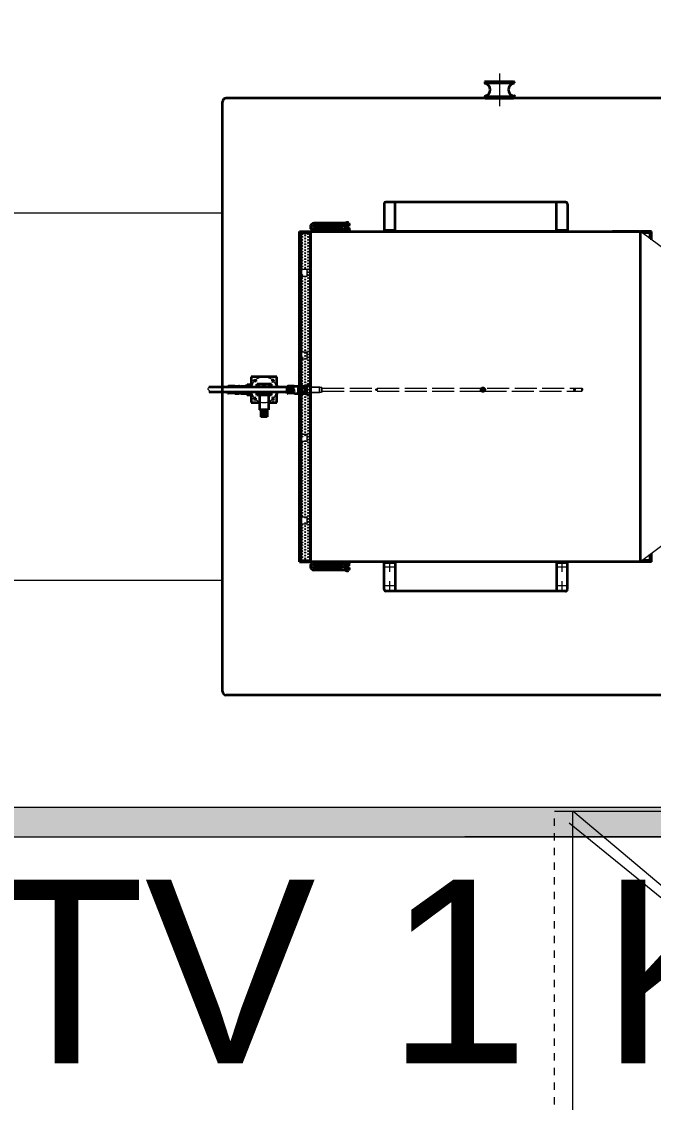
# Model space of a CAD drawing. Header units: centimetres. Extents: x 405464 to 563355, y 50011 to 66875.
# Drawn here: x 510314.3 to 510486.6, y 52605.8 to 52900.2 of the extents above; entities that cross this region are included whole.
import ezdxf
from ezdxf.enums import TextEntityAlignment as Align

# ---------------------------------------------------------------- set-up
doc = ezdxf.new("R2010")
doc.units = ezdxf.units.CM
for name, pattern in [('AM_ISO02W050', [7.5, 6, -1.5]), ('AM_ISO02W050x2', [3.75, 3, -0.75]), ('AM_ISO08W050', [18, 12, -1.5, 3, -1.5]), ('AM_ISO08W050x2', [9, 6, -0.75, 1.5, -0.75]), ('CENTER', [2, 1.25, -0.25, 0.25, -0.25]), ('CENTER2', [28.575, 19.05, -3.175, 3.175, -3.175]), ('DASHDOT', [25.4, 12.7, -6.35, 0, -6.35]), ('DASHED', [4, 2, -2])]:
    doc.linetypes.add(name, pattern=pattern)
doc.layers.get('0').update_dxf_attribs({"lineweight": 9})
for name, color, linetype, lineweight in [('0-KRCN-MİMARİ-220526', 8, 'Continuous', 9), ('1轮廓线', 7, 'Continuous', 35), ('2细实线', 3, 'Continuous', 18), ('3中心线', 1, 'CENTER', 15), ('3细虚线', 2, 'AM_ISO02W050', 18), ('4中心线', 1, 'AM_ISO08W050', 18), ('8文字标注', 3, 'Continuous', 18), ('A_Aks', 30, 'DASHDOT', 9), ('AM_0N', 7, 'Continuous', 35), ('TF_Cihaz', 20, 'Continuous', 13), ('TF_Mobilya', 142, 'Continuous', 9), ('中心线', 1, 'CENTER2', 15), ('实体', 7, 'Continuous', 60)]:
    doc.layers.add(name, color=color, linetype=linetype, lineweight=lineweight)
doc.layers.add('TF_Cihaz_yazı', color=5, linetype='Continuous')
doc.layers.add('细实线', color=31, linetype='Continuous')
doc.styles.add('MP_KAPI_POZ', font='arial.ttf')

# ---------------------------------------------------------------- blocks, each defined once
blk = doc.blocks.new('a_aks')
at = {"layer": 'A_Aks', "color": 8, "ltscale": 200}
blk.add_line((6080, 5308.05), (6080, -831.11), dxfattribs=at)
blk = doc.blocks.new('mimari_yeni_durum')
at = {"layer": 'A_Aks', "color": 8}
blk.add_blockref('a_aks', (0, 0), dxfattribs=at)
blk = doc.blocks.new('kombine_altyapı')
h = blk.add_hatch(color=8)
h.dxf.hatch_style = 1
h.paths.add_polyline_path([(6352.5, 423.8), (5744, 423.8), (5744, 415.8), (6352.5, 415.8)])
at = {"color": 8}
for p, q in [((6144.8, 565.7), (6124.8, 580.7)), ((6144.8, 505.7), (6124.8, 490.7))]:
    blk.add_line(p, q, dxfattribs=at)
at = {"color": 8, "lineweight": 0, "ltscale": 20}
blk.add_line((6101.3, 422.8), (6322.5, 422.8), dxfattribs=at)
at = {"color": 8, "linetype": 'DASHED'}
blk.add_line((6101.3, 242.8), (6101.3, 422.8), dxfattribs=at)
at = {"color": 8, "linetype": 'DASHED', "lineweight": 0, "ltscale": 20}
blk.add_line((6322.5, 242.8), (6101.3, 422.8), dxfattribs=at)
at = {"layer": '1轮廓线', "color": 8}
for p, q in [((6082.45, 621.6), (6082.3, 621.45)), ((6082.3, 621.45), (6082.3, 621.24)), ((6082.3, 621.45), (6090.3, 621.45)), ((6082.45, 621.6), (6090.15, 621.6)), ((6090.15, 621.6), (6090.3, 621.45)), ((6090.3, 621.45), (6090.3, 621.24)), ((6010.8, 455.4), (6010.8, 616)), ((6269.8, 617), (6011.8, 617)), ((6082.3, 617.36), (6082.3, 617.15)), ((6082.3, 617.15), (6090.3, 617.15)), ((6082.3, 617.15), (6082.45, 617)), ((6082.45, 617), (6088.95, 617)), ((6088.95, 617), (6090.15, 617)), ((6090.3, 617.15), (6090.15, 617)), ((6090.3, 617.36), (6090.3, 617.15)), ((6054.85, 588.2), (6054.85, 580.7)), ((6104.35, 588.7), (6055.35, 588.7)), ((6057.85, 580.7), (6057.85, 588.7)), ((6101.85, 580.7), (6101.85, 588.7)), ((6104.85, 588.2), (6104.85, 580.7)), ((6031.8, 490.7), (6031.8, 580.7)), ((6031.8, 580.7), (6035.3, 580.7)), ((6032.2, 574.95), (6032.2, 580.3)), ((6032.2, 580.3), (6034.8, 580.3)), ((6034.9, 580.7), (6034.8, 580.6)), ((6034.9, 580.7), (6034.8, 580.6)), ((6034.9, 580.7), (6034.8, 580.6)), ((6034.8, 490.7), (6034.8, 580.7)), ((6034.8, 580.7), (6124.8, 580.7)), ((6034.8, 580.6), (6034.8, 561.08)), ((6034.8, 580.6), (6034.8, 561.08)), ((6034.8, 580.6), (6034.8, 490.8)), ((6034.8, 580.6), (6034.8, 561.08)), ((6034.8, 580.6), (6034.8, 490.8)), ((6034.9, 580.7), (6124.8, 580.7)), ((6034.9, 580.7), (6124.8, 580.7)), ((6034.9, 580.7), (6124.8, 580.7)), ((6043.18, 582.95), (6035.79, 582.95)), ((6043.18, 581.54), (6035.79, 581.54)), ((6043.18, 580.84), (6035.79, 580.84)), ((6043.18, 582.25), (6035.82, 582.25)), ((6044.34, 583), (6043.18, 583)), ((6043.18, 583), (6043.18, 582.2)), ((6044.34, 582.2), (6043.18, 582.2)), ((6043.82, 581.6), (6043.18, 581.6)), ((6043.18, 581.6), (6043.18, 580.8)), ((6044.19, 580.8), (6043.18, 580.8)), ((6043.82, 581.6), (6043.99, 580.96)), ((6043.93, 581.2), (6044.29, 581.2)), ((6044.29, 581.2), (6043.93, 581.2)), ((6044.29, 581.66), (6044.29, 581.12)), ((6044.49, 581.12), (6044.29, 581.12)), ((6045.23, 581.72), (6044.35, 581.72)), ((6045.29, 581.12), (6045.09, 581.12)), ((6045.29, 581.66), (6045.29, 581.12)), ((6057.85, 581), (6054.85, 581)), ((6104.85, 580.7), (6054.85, 580.7)), ((6104.85, 581), (6101.85, 581)), ((6124.49, 580.7), (6117.16, 580.7)), ((6127.8, 580.7), (6124.8, 580.7)), ((6124.8, 490.7), (6124.8, 580.7)), ((6127.4, 580.3), (6125.33, 580.3)), ((6127.4, 578.75), (6127.4, 580.3)), ((6127.8, 578.45), (6127.8, 580.7)), ((6032.2, 491.1), (6032.2, 574.95)), ((6034.8, 495.8), (6034.8, 575.6)), ((6034.8, 495.8), (6034.8, 575.6)), ((6034.8, 495.8), (6034.8, 575.6)), ((6034.8, 490.8), (6034.8, 575.6)), ((6017.4, 538.79), (6017.5, 538.98)), ((6017.5, 538.98), (6018.29, 538.98)), ((6018.29, 538.98), (6018.4, 538.79)), ((6025.6, 541.09), (6018.6, 541.09)), ((6018.6, 541.09), (6018.6, 538.29)), ((6019.37, 540.21), (6019.62, 540.36)), ((6019.37, 539.92), (6019.37, 540.21)), ((6019.62, 539.78), (6019.37, 539.92)), ((6019.62, 540.36), (6019.87, 540.21)), ((6019.87, 539.92), (6019.62, 539.78)), ((6019.87, 540.21), (6019.87, 539.92)), ((6024.11, 539.11), (6020.11, 539.11)), ((6020.11, 538.29), (6020.11, 539.11)), ((6024.11, 538.29), (6024.11, 539.11)), ((6024.57, 540.36), (6024.32, 540.21)), ((6024.32, 540.21), (6024.32, 539.92)), ((6024.32, 539.92), (6024.57, 539.78)), ((6024.82, 540.21), (6024.57, 540.36)), ((6024.57, 539.78), (6024.82, 539.92)), ((6024.82, 539.92), (6024.82, 540.21)), ((6025.6, 538.29), (6025.6, 541.09)), ((6033.7, 538.78), (6033.8, 538.97)), ((6033.8, 538.97), (6034.59, 538.97)), ((6034.59, 538.97), (6034.7, 538.78)), ((6028.45, 538.29), (6007.06, 538.29)), ((6028.45, 536.89), (6007.18, 536.89)), ((6012.27, 538.58), (6012.38, 538.58)), ((6012.27, 538.29), (6012.27, 538.58)), ((6012.27, 536.6), (6012.27, 536.89)), ((6012.27, 536.6), (6012.31, 536.6)), ((6012.37, 536.64), (6012.31, 536.6)), ((6014.18, 536.64), (6012.37, 536.64)), ((6012.46, 538.54), (6012.38, 538.58)), ((6014.18, 538.54), (6012.46, 538.54)), ((6014.18, 538.54), (6014.26, 538.58)), ((6014.18, 536.64), (6014.24, 536.6)), ((6014.24, 536.6), (6015.29, 536.6)), ((6014.26, 538.58), (6015.29, 538.58)), ((6015.23, 536.89), (6015.23, 536.6)), ((6015.24, 538.58), (6015.24, 538.29)), ((6015.47, 538.34), (6015.47, 538.29)), ((6015.47, 536.89), (6015.47, 536.84)), ((6015.67, 538.58), (6015.53, 538.34)), ((6015.53, 538.34), (6015.53, 538.29)), ((6015.53, 536.89), (6015.53, 536.84)), ((6015.67, 536.6), (6015.53, 536.84)), ((6015.67, 538.58), (6017.13, 538.58)), ((6015.67, 536.6), (6017.13, 536.6)), ((6017.13, 538.58), (6017.13, 538.29)), ((6017.13, 536.89), (6017.13, 536.6)), ((6017.4, 538.79), (6017.4, 538.29)), ((6017.4, 538.79), (6017.4, 538.61)), ((6017.4, 536.89), (6017.4, 536.39)), ((6017.4, 536.39), (6017.5, 536.21)), ((6018.29, 538.35), (6017.5, 538.35)), ((6018.29, 536.84), (6017.5, 536.84)), ((6017.5, 536.21), (6018.29, 536.21)), ((6018.29, 536.21), (6018.4, 536.39)), ((6018.4, 538.79), (6018.4, 538.29)), ((6018.4, 536.89), (6018.4, 536.39)), ((6018.6, 536.89), (6018.6, 534.09)), ((6020.11, 536.08), (6020.11, 536.89)), ((6024.11, 536.08), (6020.11, 536.08)), ((6020.56, 538.33), (6020.71, 538.42)), ((6020.56, 538.29), (6020.56, 538.33)), ((6020.56, 536.86), (6020.56, 536.89)), ((6020.71, 536.77), (6020.56, 536.86)), ((6020.71, 538.42), (6020.86, 538.33)), ((6020.86, 536.86), (6020.71, 536.77)), ((6020.86, 538.33), (6020.86, 538.29)), ((6020.86, 536.89), (6020.86, 536.86)), ((6020.91, 536.08), (6020.91, 532.08)), ((6023.31, 536.08), (6023.31, 532.08)), ((6023.51, 538.42), (6023.36, 538.33)), ((6023.36, 538.33), (6023.36, 538.29)), ((6023.36, 536.89), (6023.36, 536.86)), ((6023.36, 536.86), (6023.51, 536.77)), ((6023.66, 538.33), (6023.51, 538.42)), ((6023.51, 536.77), (6023.66, 536.86)), ((6023.66, 538.29), (6023.66, 538.33)), ((6023.66, 536.86), (6023.66, 536.89)), ((6024.11, 536.08), (6024.11, 536.89)), ((6025.6, 538.79), (6025.6, 538.29)), ((6025.6, 538.39), (6025.6, 538.3)), ((6025.6, 534.09), (6025.6, 536.89)), ((6025.6, 536.89), (6025.6, 536.39)), ((6025.6, 536.79), (6025.6, 536.88)), ((6028.45, 538.58), (6028.57, 538.58)), ((6028.45, 536.6), (6028.45, 538.58)), ((6028.45, 538.2), (6028.45, 538.2)), ((6028.45, 536.6), (6028.5, 536.6)), ((6028.56, 536.64), (6028.5, 536.6)), ((6030.37, 536.64), (6028.56, 536.64)), ((6028.65, 538.54), (6028.57, 538.58)), ((6030.37, 536.98), (6028.57, 536.98)), ((6030.37, 537.33), (6028.6, 537.33)), ((6030.37, 537.85), (6028.62, 537.85)), ((6030.37, 538.2), (6028.63, 538.2)), ((6030.37, 538.54), (6028.65, 538.54)), ((6030.37, 538.54), (6030.45, 538.58)), ((6030.37, 538.2), (6030.41, 538.23)), ((6030.37, 538.2), (6030.41, 538.18)), ((6030.37, 538.2), (6030.37, 538.2)), ((6030.37, 537.85), (6030.41, 537.88)), ((6030.37, 537.85), (6030.37, 537.85)), ((6030.37, 537.85), (6030.41, 537.83)), ((6030.37, 537.33), (6030.41, 537.36)), ((6030.37, 537.33), (6030.37, 537.33)), ((6030.37, 537.33), (6030.41, 537.31)), ((6030.37, 536.98), (6030.41, 537.01)), ((6030.37, 536.98), (6030.41, 536.96)), ((6030.37, 536.98), (6030.37, 536.98)), ((6030.37, 536.64), (6030.43, 536.6)), ((6030.43, 536.6), (6031.48, 536.6)), ((6030.45, 538.58), (6031.48, 538.58)), ((6031.43, 538.58), (6031.41, 536.6)), ((6031.65, 538.34), (6031.65, 536.84)), ((6031.65, 538.18), (6031.72, 538.18)), ((6031.65, 537.01), (6031.72, 537.01)), ((6031.85, 538.58), (6031.72, 538.34)), ((6031.72, 538.34), (6031.72, 536.84)), ((6031.85, 536.6), (6031.72, 536.84)), ((6031.85, 538.58), (6033.32, 538.58)), ((6031.85, 538.09), (6033.32, 538.09)), ((6031.85, 537.1), (6033.32, 537.1)), ((6031.85, 536.6), (6033.32, 536.6)), ((6033.32, 538.58), (6033.32, 536.6)), ((6033.7, 538.2), (6033.32, 538.2)), ((6033.7, 536.96), (6033.32, 536.96)), ((6033.7, 538.78), (6033.7, 537.59)), ((6033.7, 537.59), (6033.7, 536.38)), ((6033.7, 536.38), (6033.8, 536.2)), ((6033.8, 536.2), (6034.59, 536.2)), ((6034.59, 536.2), (6034.7, 536.38)), ((6034.7, 538.78), (6034.7, 537.59)), ((6034.7, 537.59), (6034.7, 536.38)), ((6034.8, 536.39), (6034.8, 538.79)), ((6018.6, 534.09), (6020.91, 534.09)), ((6019.62, 535.41), (6019.37, 535.26)), ((6019.37, 535.26), (6019.37, 534.97)), ((6019.37, 534.97), (6019.62, 534.83)), ((6019.87, 535.26), (6019.62, 535.41)), ((6019.62, 534.83), (6019.87, 534.97)), ((6019.87, 534.97), (6019.87, 535.26)), ((6023.31, 534.09), (6025.6, 534.09)), ((6024.43, 535.37), (6024.28, 535.12)), ((6024.28, 535.12), (6024.43, 534.87)), ((6024.71, 535.37), (6024.43, 535.37)), ((6024.43, 534.87), (6024.71, 534.87)), ((6024.86, 535.12), (6024.71, 535.37)), ((6024.71, 534.87), (6024.86, 535.12)), ((6023.31, 532.08), (6020.91, 532.08)), ((6021.28, 532.08), (6021.28, 530.21)), ((6022.94, 531.71), (6021.28, 531.71)), ((6022.94, 531.51), (6021.28, 531.51)), ((6022.1, 531.31), (6021.28, 531.31)), ((6022.1, 531.11), (6021.28, 531.11)), ((6022.1, 530.91), (6021.28, 530.91)), ((6022.1, 530.71), (6021.28, 530.71)), ((6022.1, 530.51), (6021.28, 530.51)), ((6022.94, 530.21), (6021.28, 530.21)), ((6022.94, 531.31), (6022.1, 531.31)), ((6022.94, 531.11), (6022.1, 531.11)), ((6022.94, 530.91), (6022.1, 530.91)), ((6022.94, 530.71), (6022.1, 530.71)), ((6022.94, 530.51), (6022.1, 530.51)), ((6022.94, 532.08), (6022.94, 530.21)), ((6127.4, 491.1), (6127.4, 492.65)), ((6127.8, 490.7), (6127.8, 492.95)), ((6031.8, 490.7), (6034.9, 490.7)), ((6032.2, 491.1), (6034.8, 491.1)), ((6124.79, 490.7), (6034.79, 490.7)), ((6034.9, 490.7), (6034.8, 490.8)), ((6034.9, 490.7), (6034.8, 490.8)), ((6034.9, 490.7), (6034.8, 490.8)), ((6124.8, 490.7), (6034.8, 490.7)), ((6124.8, 490.7), (6034.8, 490.7)), ((6124.8, 490.7), (6034.9, 490.7)), ((6124.8, 490.7), (6034.9, 490.7)), ((6124.8, 490.7), (6034.9, 490.7)), ((6043.18, 490.56), (6035.79, 490.56)), ((6043.18, 489.86), (6035.79, 489.86)), ((6043.18, 489.15), (6035.82, 489.15)), ((6044.19, 490.6), (6043.18, 490.6)), ((6043.18, 489.8), (6043.18, 490.6)), ((6043.82, 489.8), (6043.18, 489.8)), ((6044.34, 489.2), (6043.18, 489.2)), ((6043.18, 488.4), (6043.18, 489.2)), ((6043.82, 489.8), (6043.99, 490.44)), ((6043.93, 490.2), (6044.29, 490.2)), ((6043.93, 490.2), (6044.29, 490.2)), ((6044.29, 489.74), (6044.29, 490.28)), ((6044.49, 490.28), (6044.29, 490.28)), ((6045.23, 489.68), (6044.35, 489.68)), ((6045.29, 490.28), (6045.09, 490.28)), ((6045.29, 489.74), (6045.29, 490.28)), ((6104.85, 490.7), (6054.85, 490.7)), ((6054.85, 483.2), (6054.85, 490.7)), ((6057.85, 490.4), (6054.85, 490.4)), ((6057.85, 490.7), (6057.85, 482.7)), ((6101.85, 490.7), (6101.85, 482.7)), ((6104.85, 490.4), (6101.85, 490.4)), ((6104.85, 483.2), (6104.85, 490.7)), ((6127.8, 490.7), (6124.8, 490.7)), ((6127.4, 491.1), (6125.33, 491.1)), ((6043.18, 488.45), (6035.79, 488.45)), ((6044.34, 488.4), (6043.18, 488.4)), ((6104.35, 482.7), (6055.35, 482.7)), ((6165.15, 454.4), (6011.8, 454.4))]:
    blk.add_line(p, q, dxfattribs=at)
at = {"layer": '1轮廓线', "color": 8, "ltscale": 0.2}
for p, q in [((6018.6, 538.79), (6018.4, 538.79)), ((6018.6, 536.39), (6018.4, 536.39)), ((6034.8, 538.78), (6034.7, 538.78)), ((6034.8, 536.38), (6034.7, 536.38))]:
    blk.add_line(p, q, dxfattribs=at)
at = {"layer": '1轮廓线', "color": 8}
for centre, radius, start, end in [((6082.5, 621.24), 0.2, 180, 255.5225), ((6082, 619.3), 1.8, 284.4775, 75.5225), ((6090.6, 619.3), 1.8, 104.4775, 255.5225), ((6090.1, 621.24), 0.2, 284.4775, 0), ((6011.8, 616), 1, 90, 180), ((6082.5, 617.36), 0.2, 104.4775, 180), ((6055.35, 588.2), 0.5, 90, 180), ((6104.35, 588.2), 0.5, 0, 90), ((6035.79, 581.9), 1.05, 90.0292, 269.9708), ((6035.79, 581.9), 0.355, 85.5437, 270), ((6044.35, 581.66), 0.06, 90, 180), ((6045.23, 581.66), 0.06, 0, 90), ((6017.89, 538.66), 0.498, 140.7325, 219.2675), ((6017.9, 538.66), 0.498, 320.7325, 39.2675), ((6015.23, 538.34), 0.24, 0, 90), ((6015.23, 536.84), 0.24, 270, 0), ((6015.88, 538.33), 0.33, 131.463, 187.244), ((6015.91, 536.85), 0.351, 173.2799, 224.7735), ((6017.91, 536.52), 0.513, 142.1148, 217.8852), ((6020.08, 537.59), 2.68, 163.6464, 164.8699), ((6020.08, 537.59), 2.68, 195.1301, 196.3536), ((6015.71, 537.59), 2.68, 15.1301, 16.3536), ((6015.71, 537.59), 2.68, 343.6464, 344.8699), ((6017.88, 536.52), 0.513, 322.1148, 37.8852), ((6020.71, 538.24), 0.35, 8.2132, 171.7868), ((6020.71, 536.94), 0.35, 188.2132, 351.7868), ((6020.71, 538.24), 0.173, 16.7786, 163.2214), ((6020.71, 536.94), 0.173, 196.7786, 343.2214), ((6022.1, 537.59), 0.963, 45, 133.3696), ((6022.1, 537.59), 0.963, 226.6304, 313.3696), ((6023.51, 538.24), 0.35, 8.2132, 171.7868), ((6023.51, 536.94), 0.35, 188.2132, 351.7868), ((6023.51, 538.24), 0.173, 16.7786, 163.2214), ((6023.51, 536.94), 0.173, 196.7786, 343.2214), ((6031.41, 538.34), 0.24, 0, 90), ((6031.41, 536.84), 0.24, 270, 0), ((6032.66, 537.59), 0.95, 148.6422, 211.3578), ((6032.07, 538.33), 0.33, 131.463, 228.537), ((6032.1, 536.85), 0.351, 135.2265, 224.7735), ((6035.79, 489.5), 1.05, 90, 270), ((6035.79, 489.5), 0.355, 90, 274.4563), ((6044.35, 489.74), 0.06, 180, 270), ((6045.23, 489.74), 0.06, 270, 0), ((6055.35, 483.2), 0.5, 180, 270), ((6104.35, 483.2), 0.5, 270, 0), ((6011.8, 455.4), 1, 180, 270)]:
    blk.add_arc(centre, radius, start, end, dxfattribs=at)
for points in [[(6032.3, 570.45), (6032.3, 570.67), (6032.51, 570.45)], [(6032.3, 568.45), (6032.3, 568.23), (6032.51, 568.45)], [(6032.3, 547.95), (6032.3, 548.17), (6032.51, 547.95)], [(6032.3, 545.95), (6032.3, 545.73), (6032.51, 545.95)], [(6032.3, 525.45), (6032.3, 525.67), (6032.51, 525.45)], [(6032.3, 523.45), (6032.3, 523.23), (6032.51, 523.45)], [(6032.3, 502.95), (6032.3, 503.17), (6032.51, 502.95)], [(6032.3, 502.95), (6032.4, 502.95), (6032.3, 503.05)], [(6032.3, 500.95), (6032.3, 500.85), (6032.4, 500.95)], [(6032.3, 500.95), (6032.3, 500.73), (6032.51, 500.95)]]:
    blk.add_solid(points, dxfattribs=at)
at = {"layer": '2细实线', "color": 8}
for centre in [(6032.52, 580), (6034.12, 580), (6032.52, 579.2), (6032.52, 578.4), (6032.52, 577.6), (6032.52, 577.6), (6033.32, 579.6), (6033.32, 578.8), (6033.32, 578), (6033.32, 578), (6033.32, 578), (6033.32, 577.2), (6033.32, 577.2), (6034.12, 579.2), (6034.12, 578.4), (6034.12, 577.6), (6034.12, 577.6), (6034.12, 577.6), (6034.12, 577.6), (6032.52, 576.8), (6032.52, 576), (6032.52, 575.2), (6032.52, 574.4), (6032.52, 574.4), (6033.32, 576.4), (6033.32, 575.6), (6033.32, 574.8), (6033.32, 574.8), (6033.32, 574.8), (6034.12, 576.8), (6034.12, 576), (6034.12, 575.2), (6034.12, 574.4), (6034.12, 574.4), (6034.12, 574.4), (6034.12, 574.4), (6032.52, 573.6), (6032.52, 572.8), (6032.52, 572), (6032.52, 571.2), (6033.32, 574), (6033.32, 574), (6033.32, 573.2), (6033.32, 572.4), (6033.32, 571.6), (6033.32, 571.6), (6034.12, 573.6), (6034.12, 572.8), (6034.12, 572), (6034.12, 571.2), (6032.52, 570.4), (6032.52, 568.8), (6033.32, 570.8), (6033.32, 568.4), (6034.12, 570.4), (6034.12, 569.6), (6034.12, 568.8), (6032.52, 568), (6032.52, 567.2), (6032.52, 566.4), (6032.52, 565.6), (6033.32, 567.6), (6033.32, 567.6), (6033.32, 566.8), (6033.32, 566), (6034.12, 568), (6034.12, 568), (6034.12, 568), (6034.12, 567.2), (6034.12, 566.4), (6034.12, 565.6), (6032.52, 564.8), (6032.52, 564), (6032.52, 563.2), (6032.52, 562.4), (6033.32, 565.2), (6033.32, 564.4), (6033.32, 563.6), (6033.32, 562.8), (6033.32, 562.8), (6034.12, 564.8), (6034.12, 564), (6034.12, 563.2), (6034.12, 563.2), (6034.12, 563.2), (6034.12, 562.4), (6032.52, 561.6), (6032.52, 560.8), (6032.52, 560), (6033.32, 562), (6033.32, 561.2), (6033.32, 560.4), (6033.32, 559.6), (6034.12, 561.6), (6034.12, 560.8), (6034.12, 560), (6032.52, 559.2), (6032.52, 558.4), (6032.52, 557.6), (6032.52, 556.8), (6033.32, 558.8), (6033.32, 558), (6033.32, 557.2), (6033.32, 556.4), (6033.32, 556.4), (6034.12, 559.2), (6034.12, 558.4), (6034.12, 557.6), (6034.12, 556.8), (6034.12, 556.8), (6034.12, 556.8), (6032.52, 556), (6032.52, 555.2), (6032.52, 554.4), (6032.52, 553.6), (6033.32, 555.6), (6033.32, 554.8), (6033.32, 554), (6034.12, 556), (6034.12, 555.2), (6034.12, 554.4), (6034.12, 553.6), (6032.52, 552.8), (6032.52, 552), (6032.52, 551.2), (6033.32, 553.2), (6033.32, 552.4), (6033.32, 551.6), (6033.32, 550.8), (6034.12, 552.8), (6034.12, 552), (6034.12, 551.2), (6032.52, 550.4), (6032.52, 549.6), (6032.52, 548.8), (6032.52, 548), (6032.52, 548), (6032.52, 548), (6033.32, 550), (6033.32, 549.2), (6033.32, 548.4), (6033.32, 548.4), (6033.32, 547.6), (6033.32, 547.6), (6034.12, 550.4), (6034.12, 549.6), (6034.12, 548.8), (6034.12, 548), (6034.12, 548), (6034.12, 548), (6032.52, 546.4), (6032.52, 546.4), (6032.52, 546.4), (6032.52, 545.6), (6032.52, 544.8), (6033.32, 546.8), (6033.32, 546), (6033.32, 546), (6033.32, 545.2), (6034.12, 547.2), (6034.12, 547.2), (6034.12, 546.4), (6034.12, 545.6), (6034.12, 544.8), (6032.52, 544), (6032.52, 543.2), (6032.52, 542.4), (6033.32, 544.4), (6033.32, 543.6), (6033.32, 542.8), (6033.32, 542), (6033.32, 542), (6034.12, 544), (6034.12, 543.2), (6034.12, 542.4), (6032.52, 541.6), (6032.52, 541.6), (6032.52, 541.6), (6032.52, 540.8), (6032.52, 540), (6032.52, 539.2), (6033.32, 541.2), (6033.32, 540.4), (6033.32, 539.6), (6033.32, 538.8), (6033.32, 538.8), (6034.12, 541.6), (6034.12, 541.6), (6034.12, 541.6), (6034.12, 540.8), (6034.12, 540), (6034.12, 539.2), (6032.52, 538.4), (6032.52, 537.6), (6032.52, 536.8), (6032.52, 536), (6033.32, 538), (6033.32, 537.2), (6033.32, 536.4), (6034.12, 538.4), (6034.12, 537.6), (6034.12, 536.8), (6034.12, 536), (6032.52, 535.2), (6032.52, 534.4), (6032.52, 533.6), (6033.32, 535.6), (6033.32, 534.8), (6033.32, 534), (6033.32, 533.2), (6033.32, 533.2), (6034.12, 535.2), (6034.12, 534.4), (6034.12, 533.6), (6032.52, 532.8), (6032.52, 532.8), (6032.52, 532.8), (6032.52, 532), (6032.52, 532), (6032.52, 531.2), (6032.52, 530.4), (6033.32, 532.4), (6033.32, 532.4), (6033.32, 531.6), (6033.32, 530.8), (6033.32, 530), (6034.12, 532.8), (6034.12, 532.8), (6034.12, 532.8), (6034.12, 532), (6034.12, 532), (6034.12, 531.2), (6034.12, 530.4), (6032.52, 529.6), (6032.52, 528.8), (6032.52, 528), (6032.52, 527.2), (6033.32, 529.2), (6033.32, 528.4), (6033.32, 527.6), (6034.12, 529.6), (6034.12, 528.8), (6034.12, 528), (6034.12, 527.2), (6032.52, 526.4), (6032.52, 526.4), (6032.52, 526.4), (6032.52, 525.6), (6032.52, 524.8), (6032.52, 524.8), (6033.32, 526.8), (6033.32, 526.8), (6033.32, 526), (6033.32, 525.2), (6034.12, 526.4), (6034.12, 526.4), (6034.12, 526.4), (6034.12, 525.6), (6034.12, 524.8), (6034.12, 524), (6032.52, 523.2), (6032.52, 522.4), (6032.52, 521.6), (6033.32, 523.6), (6033.32, 523.6), (6033.32, 522.8), (6033.32, 522), (6033.32, 521.2), (6033.32, 521.2), (6034.12, 523.2), (6034.12, 522.4), (6034.12, 521.6), (6032.52, 520.8), (6032.52, 520), (6032.52, 519.2), (6032.52, 518.4), (6033.32, 520.4), (6033.32, 519.6), (6033.32, 518.8), (6034.12, 520.8), (6034.12, 520), (6034.12, 519.2), (6034.12, 518.4), (6032.52, 517.6), (6032.52, 517.6), (6032.52, 517.6), (6032.52, 516.8), (6032.52, 516.8), (6032.52, 516), (6032.52, 515.2), (6033.32, 518), (6033.32, 517.2), (6033.32, 517.2), (6033.32, 516.4), (6033.32, 515.6), (6034.12, 517.6), (6034.12, 517.6), (6034.12, 517.6), (6034.12, 516.8), (6034.12, 516.8), (6034.12, 516), (6034.12, 515.2), (6032.52, 514.4), (6032.52, 513.6), (6032.52, 512.8), (6033.32, 514.8), (6033.32, 514), (6033.32, 513.2), (6033.32, 512.4), (6034.12, 514.4), (6034.12, 513.6), (6034.12, 512.8), (6032.52, 512), (6032.52, 511.2), (6032.52, 511.2), (6032.52, 511.2), (6032.52, 510.4), (6032.52, 509.6), (6033.32, 511.6), (6033.32, 511.6), (6033.32, 510.8), (6033.32, 510), (6034.12, 512), (6034.12, 511.2), (6034.12, 511.2), (6034.12, 511.2), (6034.12, 510.4), (6034.12, 509.6), (6032.52, 508.8), (6032.52, 508), (6032.52, 507.2), (6032.52, 506.4), (6033.32, 509.2), (6033.32, 508.4), (6033.32, 507.6), (6033.32, 506.8), (6034.12, 508.8), (6034.12, 508), (6034.12, 507.2), (6034.12, 506.4), (6032.52, 505.6), (6032.52, 504.8), (6032.52, 504), (6033.32, 506), (6033.32, 505.2), (6033.32, 504.4), (6033.32, 503.6), (6033.32, 503.6), (6034.12, 505.6), (6034.12, 504.8), (6034.12, 504), (6032.52, 503.2), (6032.52, 500.8), (6033.32, 502.8), (6033.32, 502.8), (6033.32, 501.2), (6034.12, 503.2), (6034.12, 502.4), (6034.12, 502.4), (6034.12, 502.4), (6034.12, 501.6), (6034.12, 500.8), (6032.52, 500), (6032.52, 499.2), (6032.52, 498.4), (6032.52, 498.4), (6032.52, 498.4), (6032.52, 497.6), (6033.32, 500.4), (6033.32, 499.6), (6033.32, 499.6), (6033.32, 498.8), (6033.32, 498.8), (6033.32, 498), (6034.12, 500), (6034.12, 499.2), (6034.12, 498.4), (6034.12, 498.4), (6034.12, 498.4), (6034.12, 497.6), (6032.52, 496.8), (6032.52, 496), (6032.52, 495.2), (6033.32, 497.2), (6033.32, 496.4), (6033.32, 495.6), (6033.32, 495.6), (6033.32, 494.8), (6033.32, 494.8), (6034.12, 496.8), (6034.12, 496), (6034.12, 495.2), (6032.52, 494.4), (6032.52, 494.4), (6032.52, 494.4), (6032.52, 493.6), (6032.52, 492.8), (6032.52, 492), (6033.32, 494), (6033.32, 493.2), (6033.32, 492.4), (6033.32, 491.6), (6033.32, 491.6), (6034.12, 494.4), (6034.12, 494.4), (6034.12, 494.4), (6034.12, 493.6), (6034.12, 492.8), (6034.12, 492)]:
    blk.add_circle(centre, 0.15, dxfattribs=at)
at = {"layer": '3中心线', "color": 8, "linetype": 'AM_ISO08W050x2'}
for p, q in [((6057.56, 489.2), (6055.13, 489.2)), ((6056.35, 490.42), (6056.35, 487.99)), ((6104.56, 489.2), (6102.13, 489.2)), ((6103.35, 490.42), (6103.35, 487.99)), ((6057.56, 484.2), (6055.13, 484.2)), ((6056.35, 485.42), (6056.35, 482.99)), ((6104.56, 484.2), (6102.13, 484.2)), ((6103.35, 485.42), (6103.35, 482.99))]:
    blk.add_line(p, q, dxfattribs=at)
at = {"layer": '3细虚线', "color": 8, "linetype": 'AM_ISO02W050x2'}
for p, q in [((6044.5, 581.72), (6044.5, 581.42)), ((6044.5, 581.42), (6044.79, 581.25)), ((6044.65, 581.72), (6044.65, 581.42)), ((6045.08, 581.42), (6044.79, 581.25)), ((6044.93, 581.72), (6044.93, 581.42)), ((6045.08, 581.72), (6045.08, 581.42)), ((6044.5, 489.98), (6044.79, 490.15)), ((6044.5, 489.68), (6044.5, 489.98)), ((6044.65, 489.68), (6044.65, 489.98)), ((6045.08, 489.98), (6044.79, 490.15)), ((6044.93, 489.68), (6044.93, 489.98)), ((6045.08, 489.68), (6045.08, 489.98))]:
    blk.add_line(p, q, dxfattribs=at)
at = {"layer": '3细虚线', "color": 8}
for p, q in [((6032.3, 496.45), (6032.3, 574.95)), ((6032.3, 568.45), (6032.3, 570.45)), ((6032.3, 570.45), (6033.8, 570.45)), ((6033.8, 568.45), (6032.3, 568.45)), ((6033.8, 570.45), (6033.8, 568.45)), ((6032.3, 545.95), (6032.3, 547.95)), ((6032.3, 547.95), (6033.8, 547.95)), ((6033.8, 547.95), (6033.8, 545.95)), ((6033.8, 545.95), (6032.3, 545.95)), ((6034.9, 538.85), (6034.8, 538.85)), ((6034.9, 536.35), (6034.8, 536.35)), ((6034.9, 536.35), (6034.9, 538.85)), ((6034.9, 538.4), (6037.2, 538.4)), ((6034.9, 538.32), (6037.8, 538.32)), ((6034.9, 536.88), (6037.8, 536.88)), ((6034.9, 536.8), (6037.2, 536.8)), ((6037.2, 538.4), (6037.35, 538.32)), ((6037.2, 536.8), (6037.2, 538.4)), ((6037.2, 536.8), (6037.35, 536.88)), ((6037.98, 538), (6037.8, 538.32)), ((6037.8, 536.88), (6037.8, 538.32)), ((6037.98, 537.2), (6037.8, 536.88)), ((6037.98, 538), (6108.8, 538)), ((6037.98, 537.2), (6037.98, 538)), ((6037.98, 537.2), (6082.2, 537.2)), ((6082.2, 537.2), (6081.4, 538)), ((6081.4, 537.2), (6082.2, 538)), ((6082.2, 537.2), (6108.8, 537.2)), ((6108.8, 537.2), (6108.8, 538)), ((6108.8, 538), (6109.03, 537.6)), ((6108.8, 537.2), (6109.03, 537.6)), ((6032.3, 523.45), (6032.3, 525.45)), ((6032.3, 525.45), (6033.8, 525.45)), ((6033.8, 525.45), (6033.8, 523.45)), ((6033.8, 523.45), (6032.3, 523.45)), ((6032.3, 500.95), (6032.3, 502.95)), ((6032.3, 502.95), (6033.8, 502.95)), ((6033.8, 500.95), (6032.3, 500.95)), ((6033.8, 502.95), (6033.8, 500.95))]:
    blk.add_line(p, q, dxfattribs=at)
for centre, radius in [((6052.8, 537.6), 0.2), ((6081.8, 537.6), 0.675), ((6081.8, 537.6), 0.346), ((6106.8, 537.6), 0.2)]:
    blk.add_circle(centre, radius, dxfattribs=at)
at = {"layer": '3细虚线', "color": 8, "linetype": 'AM_ISO02W050x2'}
for centre, radius, start, end in [((6044.57, 581.51), 0.118, 232.1211, 307.8789), ((6044.79, 581.83), 0.433, 250.5288, 289.4712), ((6045.01, 581.51), 0.118, 232.1211, 307.8789), ((6044.57, 489.89), 0.118, 52.1211, 127.8789), ((6044.79, 489.57), 0.433, 70.5288, 109.4712), ((6045.01, 489.89), 0.118, 52.1211, 127.8789)]:
    blk.add_arc(centre, radius, start, end, dxfattribs=at)
at = {"layer": '3细虚线', "color": 8}
blk.add_arc((6081.8, 537.6), 0.4, 80, 350, dxfattribs=at)
at = {"layer": '4中心线', "color": 8}
for start, end in [(130.7162, 168.463), (11.537, 126.8079), (191.537, 348.463)]:
    blk.add_arc((6022.1, 537.59), 3.5, start, end, dxfattribs=at)
at = {"layer": '8文字标注', "color": 8}
blk.add_open_spline([(6007.18, 536.89), (6007.27, 537.03), (6007.39, 537.39), (6006.53, 537.51), (6007.05, 538.1), (6007.06, 538.29)], degree=3, knots=[9.677472, 9.677472, 9.677472, 9.677472, 13.19411, 18.714196, 25.151718, 25.151718, 25.151718, 25.151718], dxfattribs=at)
at = {"layer": 'AM_0N', "color": 8}
for p, q in [((6045.39, 580.8), (6043.19, 580.8)), ((6043.99, 580.96), (6045.39, 580.96)), ((6044.19, 581.12), (6045.39, 581.12)), ((6044.19, 580.96), (6044.19, 581.12)), ((6044.19, 580.7), (6044.19, 580.8)), ((6045.29, 581.66), (6045.29, 581.12)), ((6045.39, 581.12), (6045.39, 580.96)), ((6045.39, 580.96), (6045.39, 580.7)), ((6045.39, 490.6), (6043.19, 490.6)), ((6043.99, 490.44), (6045.39, 490.44)), ((6044.19, 490.7), (6044.19, 490.6)), ((6044.19, 490.44), (6044.19, 490.28)), ((6044.19, 490.28), (6045.39, 490.28)), ((6045.29, 489.74), (6045.29, 490.28)), ((6045.39, 490.44), (6045.39, 490.7)), ((6045.39, 490.28), (6045.39, 490.44))]:
    blk.add_line(p, q, dxfattribs=at)
for centre, radius in [((6044.79, 582.6), 0.5), ((6044.79, 582.6), 0.5), ((6044.79, 582.6), 0.289), ((6044.79, 582.6), 0.289), ((6044.79, 488.8), 0.5), ((6044.79, 488.8), 0.5), ((6044.79, 488.8), 0.289), ((6044.79, 488.8), 0.289)]:
    blk.add_circle(centre, radius, dxfattribs=at)
for centre, start, end in [((6044.79, 582.6), 51.9269, 150), ((6044.79, 582.6), 210, 308.0731), ((6044.79, 582.6), 327.2028, 32.7972), ((6044.79, 488.8), 51.9269, 150), ((6044.79, 488.8), 327.2028, 32.7972), ((6044.79, 488.8), 210, 308.0731)]:
    blk.add_arc(centre, 0.6, start, end, dxfattribs=at)
at = {"layer": 'TF_Cihaz', "color": 8, "ltscale": 20}
for p, q in [((6347.76, 423.8), (6076.91, 423.8)), ((6106.3, 422.8), (6320.3, 422.8)), ((6320.3, 242.8), (6106.3, 422.8)), ((6347.76, 415.8), (6076.87, 415.8))]:
    blk.add_line(p, q, dxfattribs=at)
at = {"layer": 'TF_Cihaz', "color": 8}
blk.add_line((6106.3, 242.8), (6106.3, 422.8), dxfattribs=at)
blk.add_lwpolyline([(5760.8, 585.7), (5760.8, 485.7), (6010.8, 485.7), (6010.8, 585.7)], close=True, dxfattribs=at)
at = {"layer": 'TF_Cihaz', "color": 8, "ltscale": 20}
blk.add_lwpolyline([(6352.5, 423.8), (5744, 423.8), (5744, 415.8), (6352.5, 415.8), (6352.5, 423.8)], dxfattribs=at)
at = {"layer": '中心线', "color": 8}
blk.add_line((6086.3, 623.76), (6086.3, 614.84), dxfattribs=at)
at = {"layer": '实体', "color": 8}
for p, q in [((6044.29, 581.2), (6043.93, 581.2)), ((6043.93, 581.2), (6044.29, 581.2)), ((6043.93, 490.2), (6044.29, 490.2))]:
    blk.add_line(p, q, dxfattribs=at)
blk.add_arc((6090.1, 617.36), 0.2, 0, 75.5225, dxfattribs=at)
at = {"layer": '细实线', "color": 8}
for p, q in [((6082.48, 621.08), (6090.09, 621.08)), ((6082.45, 617.53), (6090.14, 617.53))]:
    blk.add_line(p, q, dxfattribs=at)
at = {"layer": 'TF_Cihaz_yazı', "color": 8, "style": 'MP_KAPI_POZ'}
blk.add_text('TV 1 Kabini', height=50, dxfattribs=at).set_placement((6127.47, 379.06), align=Align.MIDDLE_CENTER)
blk = doc.blocks.new('A$C9e52caec')
at = {"color": 8}
blk.add_blockref('mimari_yeni_durum', (0, 0), dxfattribs=at)
at = {"layer": 'TF_Mobilya', "color": 8}
blk.add_blockref('kombine_altyapı', (0, 0), dxfattribs=at)

msp = doc.modelspace()

# ---------------------------------------------------------------- block references
at = {"layer": '0-KRCN-MİMARİ-220526', "rotation": 359.999999999997}
msp.add_blockref('A$C9e52caec', (504358.27, 52262.37, 74), dxfattribs=at)

doc.saveas('drawing.dxf')
